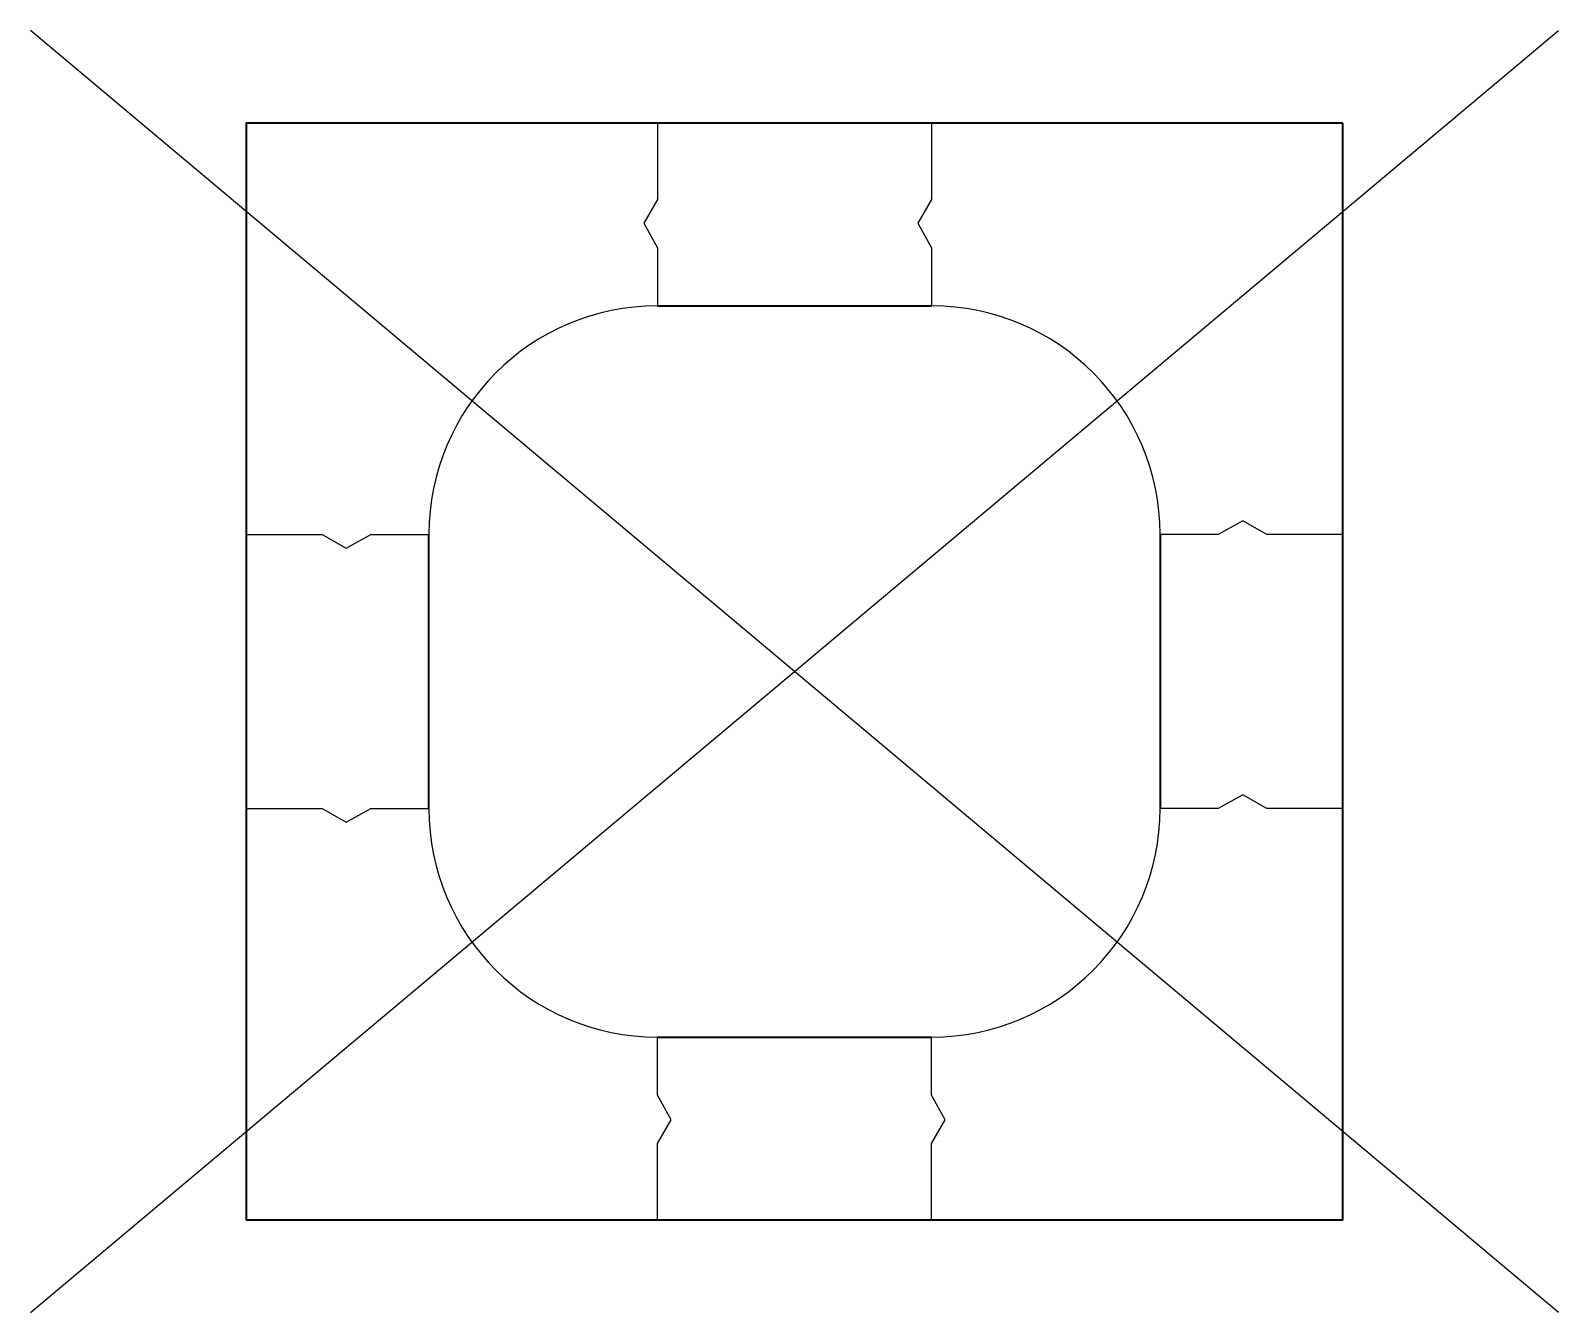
# Model space of a CAD drawing. Header units: metres. Extents: x -0.84 to 0.84, y -0.7 to 0.7.
import ezdxf

# ---------------------------------------------------------------- set-up
doc = ezdxf.new("R2010")
doc.units = ezdxf.units.M
doc.header["$LTSCALE"] = 0.2
doc.layers.add('N-WE-VH-KANTOPSLUITING_ACHTERKANTBAND-G', color=50, linetype='Continuous', lineweight=35)
doc.layers.add('N-WE-VH-KANTOPSLUITING_ELEMENT_BOOMKRANSBAND-G', color=252, linetype='Continuous', lineweight=35)

msp = doc.modelspace()

# ---------------------------------------------------------------- linework, layer by layer
at = {"color": 0}
for p, q in [((-0.8357, -0.7013), (0.8357, 0.7013)), ((0.8357, -0.7013), (-0.8357, 0.7013))]:
    msp.add_line(p, q, dxfattribs=at)
for p, q in [((-0.6, 0.6), (-0.6, 0.15)), ((-0.6, 0.6), (-0.15, 0.6)), ((0.6, 0.6), (0.15, 0.6)), ((0.6, 0.6), (0.6, 0.15)), ((-0.6, -0.6), (-0.6, -0.15)), ((0.6, -0.6), (0.6, -0.15)), ((-0.6, -0.6), (-0.15, -0.6)), ((0.6, -0.6), (0.15, -0.6))]:
    msp.add_line(p, q)
at = {"flags": 128}
for points in [[(-0.15, 0.6), (-0.15, 0.5166), (-0.165, 0.4906), (-0.15, 0.4636), (-0.15, 0.4)], [(0.15, 0.6), (0.15, 0.5166), (0.135, 0.4906), (0.15, 0.4636), (0.15, 0.4)], [(0.6, 0.15), (0.5166, 0.15), (0.4906, 0.165), (0.4636, 0.15), (0.4, 0.15)], [(-0.6, 0.15), (-0.5166, 0.15), (-0.4906, 0.135), (-0.4636, 0.15), (-0.4, 0.15)], [(-0.6, -0.15), (-0.5166, -0.15), (-0.4906, -0.165), (-0.4636, -0.15), (-0.4, -0.15)], [(0.6, -0.15), (0.5166, -0.15), (0.4906, -0.135), (0.4636, -0.15), (0.4, -0.15)], [(-0.15, -0.6), (-0.15, -0.5166), (-0.135, -0.4906), (-0.15, -0.4636), (-0.15, -0.4)], [(0.15, -0.6), (0.15, -0.5166), (0.165, -0.4906), (0.15, -0.4636), (0.15, -0.4)]]:
    msp.add_lwpolyline(points, dxfattribs=at)
for centre, start, end in [((-0.15, 0.15), 90, 180), ((0.15, 0.15), 360, 90), ((-0.15, -0.15), 180, 270), ((0.15, -0.15), 270, 360)]:
    msp.add_arc(centre, 0.25, start, end)
at = {"layer": 'N-WE-VH-KANTOPSLUITING_ACHTERKANTBAND-G', "flags": 128}
msp.add_lwpolyline([(0.6, 0.6), (-0.6, 0.6), (-0.6, -0.6), (0.6, -0.6)], close=True, dxfattribs=at)
at = {"layer": 'N-WE-VH-KANTOPSLUITING_ELEMENT_BOOMKRANSBAND-G'}
for p, q in [((-0.15, 0.4), (0.15, 0.4)), ((-0.4, -0.15), (-0.4, 0.15)), ((0.4, 0.15), (0.4, -0.15)), ((-0.15, -0.4), (0.15, -0.4))]:
    msp.add_line(p, q, dxfattribs=at)

doc.saveas('drawing.dxf')
